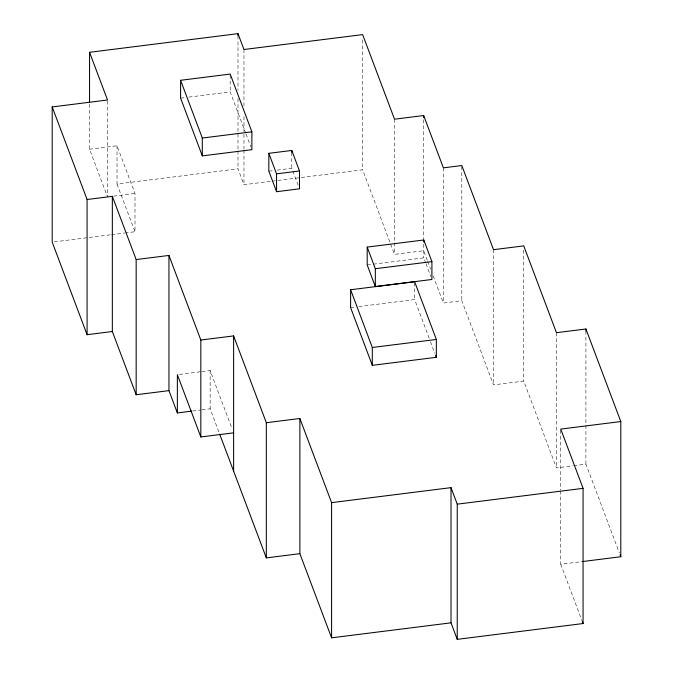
<?xml version="1.0" encoding="UTF-8"?>
<svg xmlns="http://www.w3.org/2000/svg" width="673" height="673" viewBox="0 0 673 673"><rect width="100%" height="100%" fill="white"/><g stroke="black" fill="none" stroke-linecap="round" stroke-linejoin="round"><path stroke-width="0.5" stroke-dasharray="3.37 2.52" d="M107.52 101.034L107.52 196.92L89.551 149.221L89.551 103.364M180.6 98.149L184.73 97.635M188.861 97.114L230.191 91.94L245.637 133.035M89.551 149.221L117.018 145.772L134.995 193.471L134.995 231.722L125.834 232.875M117.018 145.772L117.018 184.032L237.998 168.839L243.971 184.696L271.034 181.298M268.838 171.178L273.011 170.656M277.183 170.134L291.779 168.309L298.762 186.875M113.628 196.154L134.995 193.471M272.077 181.163L362.638 169.789L394.521 254.377L423.67 250.718L427.321 260.409M54.244 241.868L110.574 234.793M111.592 234.667L124.825 233.001M367.189 264.943L372.337 264.296M373.364 264.169L423.78 257.852L425.63 262.764M350.608 307.603L354.738 307.081M358.869 306.568L414.644 299.578L430.097 340.673M433.168 275.905L443.389 303.035L461.804 300.722L493.519 384.872L523.745 381.078L556.453 467.87L572.706 465.825M179.405 374.415L200.924 371.715M201.942 371.589L210.144 370.554L232.143 428.945M192.722 411.001L200.924 409.975M201.942 409.84L210.144 408.814L219.305 433.143M573.724 465.699L585.914 464.168L619.337 552.844M560.744 490.928L560.744 564.285L582.49 561.551M560.744 564.285L581.977 620.624M427.683 261.376L430.611 269.124M117.018 184.032L134.995 231.722M425.992 263.749L430.804 276.527M430.459 341.657L434.876 353.401M246.007 134.02L250.785 146.739M585.914 331.082L585.914 424.352M585.914 425.395L585.914 464.168M560.744 430.148L560.744 489.877M556.453 332.689L556.453 467.87M523.745 250.087L523.745 381.078M493.519 249.691L493.519 384.872M461.804 166.584L461.804 300.722M443.389 167.855L443.389 303.035M423.67 119.727L423.67 239.193M423.78 244.198L423.78 257.852M414.644 282.769L414.644 299.578M394.521 119.197L394.521 241.8M394.521 242.852L394.521 254.377M362.638 39.842L362.638 169.789M291.779 152.552L291.779 168.309M243.971 49.508L243.971 108.193M243.971 116.58L243.971 149.07M243.971 150.113L243.971 184.696M237.998 35.745L237.998 90.241M237.998 98.62L237.998 149.97M237.998 151.021L237.998 168.839M230.191 75.132L230.191 91.94M210.144 370.554L210.144 408.814"/><path stroke-width="1.01" d="M89.551 102.321L89.551 52.301L237.998 33.65L243.971 49.508L362.638 34.601L394.521 119.197L423.67 115.529L443.389 167.855L461.804 165.541L493.519 249.691L523.745 245.889L556.453 332.689L585.914 328.988L620.8 421.55L620.8 556.739L582.49 561.551M180.6 80.297L230.191 74.08L251.887 131.815L251.887 149.675L202.304 155.884L180.6 98.149L180.6 80.297L202.304 138.032L202.304 155.884M191.704 411.127L177.361 412.936L168.948 390.626L136.165 394.748L112.341 331.52L87.086 334.691L52.2 242.129L52.2 106.94L107.52 99.991L89.551 52.301M202.304 138.032L251.887 131.815M268.838 153.326L291.779 150.449L299.493 170.976L299.493 188.827L276.553 191.704L268.838 171.178L268.838 153.326L276.553 173.853L276.553 191.704M276.553 173.853L299.493 170.976M52.2 106.94L87.086 199.511L112.341 196.339L136.165 259.559L136.165 394.748M136.165 259.559L168.948 255.437L200.832 340.033L200.832 436.962L233.615 432.84M367.189 247.084L423.78 239.992L431.906 261.62L431.906 279.48L375.324 286.572L367.189 264.943L367.189 247.084L375.324 268.712L375.324 286.572M375.324 268.712L431.906 261.62M350.608 289.743L414.644 281.726L436.348 339.461L436.348 357.313L372.304 365.338L350.608 307.603L350.608 289.743L372.304 347.478L372.304 365.338M200.832 340.033L233.615 335.911L266.323 422.711L266.323 557.892L299.872 553.677L331.587 637.827L451.011 622.828L457.245 639.35L583.07 623.543L583.07 488.354L560.744 429.096L620.8 421.55M372.304 347.478L436.348 339.461M266.323 422.711L299.872 418.497L331.587 502.647L331.587 637.827M331.587 502.647L451.011 487.639L457.245 504.161L457.245 639.35M457.245 504.161L583.07 488.354M620.069 554.788L620.8 556.739M582.338 621.6L583.07 623.543M219.676 434.119L266.323 557.892M200.832 436.962L177.361 374.676L177.361 412.936M435.608 355.352L436.348 357.313M585.914 328.988L585.914 331.082M451.011 487.639L451.011 622.828M423.67 115.529L423.67 117.624M423.78 239.992L423.78 242.095M299.872 418.497L299.872 553.677M291.779 150.449L291.779 152.552M237.998 33.65L237.998 35.745M233.615 335.911L233.615 471.1M168.948 255.437L168.948 390.626M112.341 196.339L112.341 331.52M87.086 199.511L87.086 334.691"/></g></svg>
